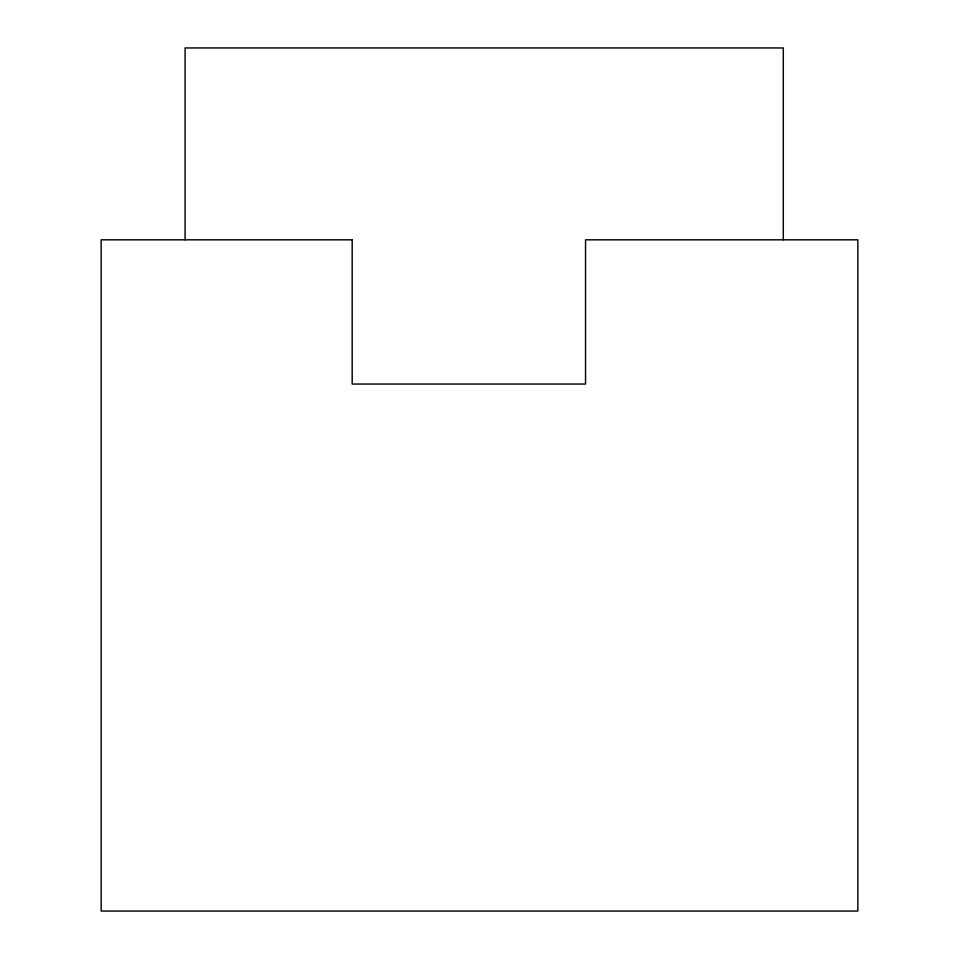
<?xml version="1.0" encoding="UTF-8"?>
<svg xmlns="http://www.w3.org/2000/svg" width="959" height="959" viewBox="0 0 959 959"><rect width="100%" height="100%" fill="white"/><g stroke="black" fill="none" stroke-linecap="round" stroke-linejoin="round"><path stroke-width="1.44" d="M783.299 239.822L783.299 47.95L185.087 47.95L185.087 239.822M352.193 239.822L101.151 239.822L101.151 911.05L857.849 911.05L857.849 239.822L585.541 239.822L585.541 384.044L352.193 384.044L352.193 239.822"/></g></svg>
